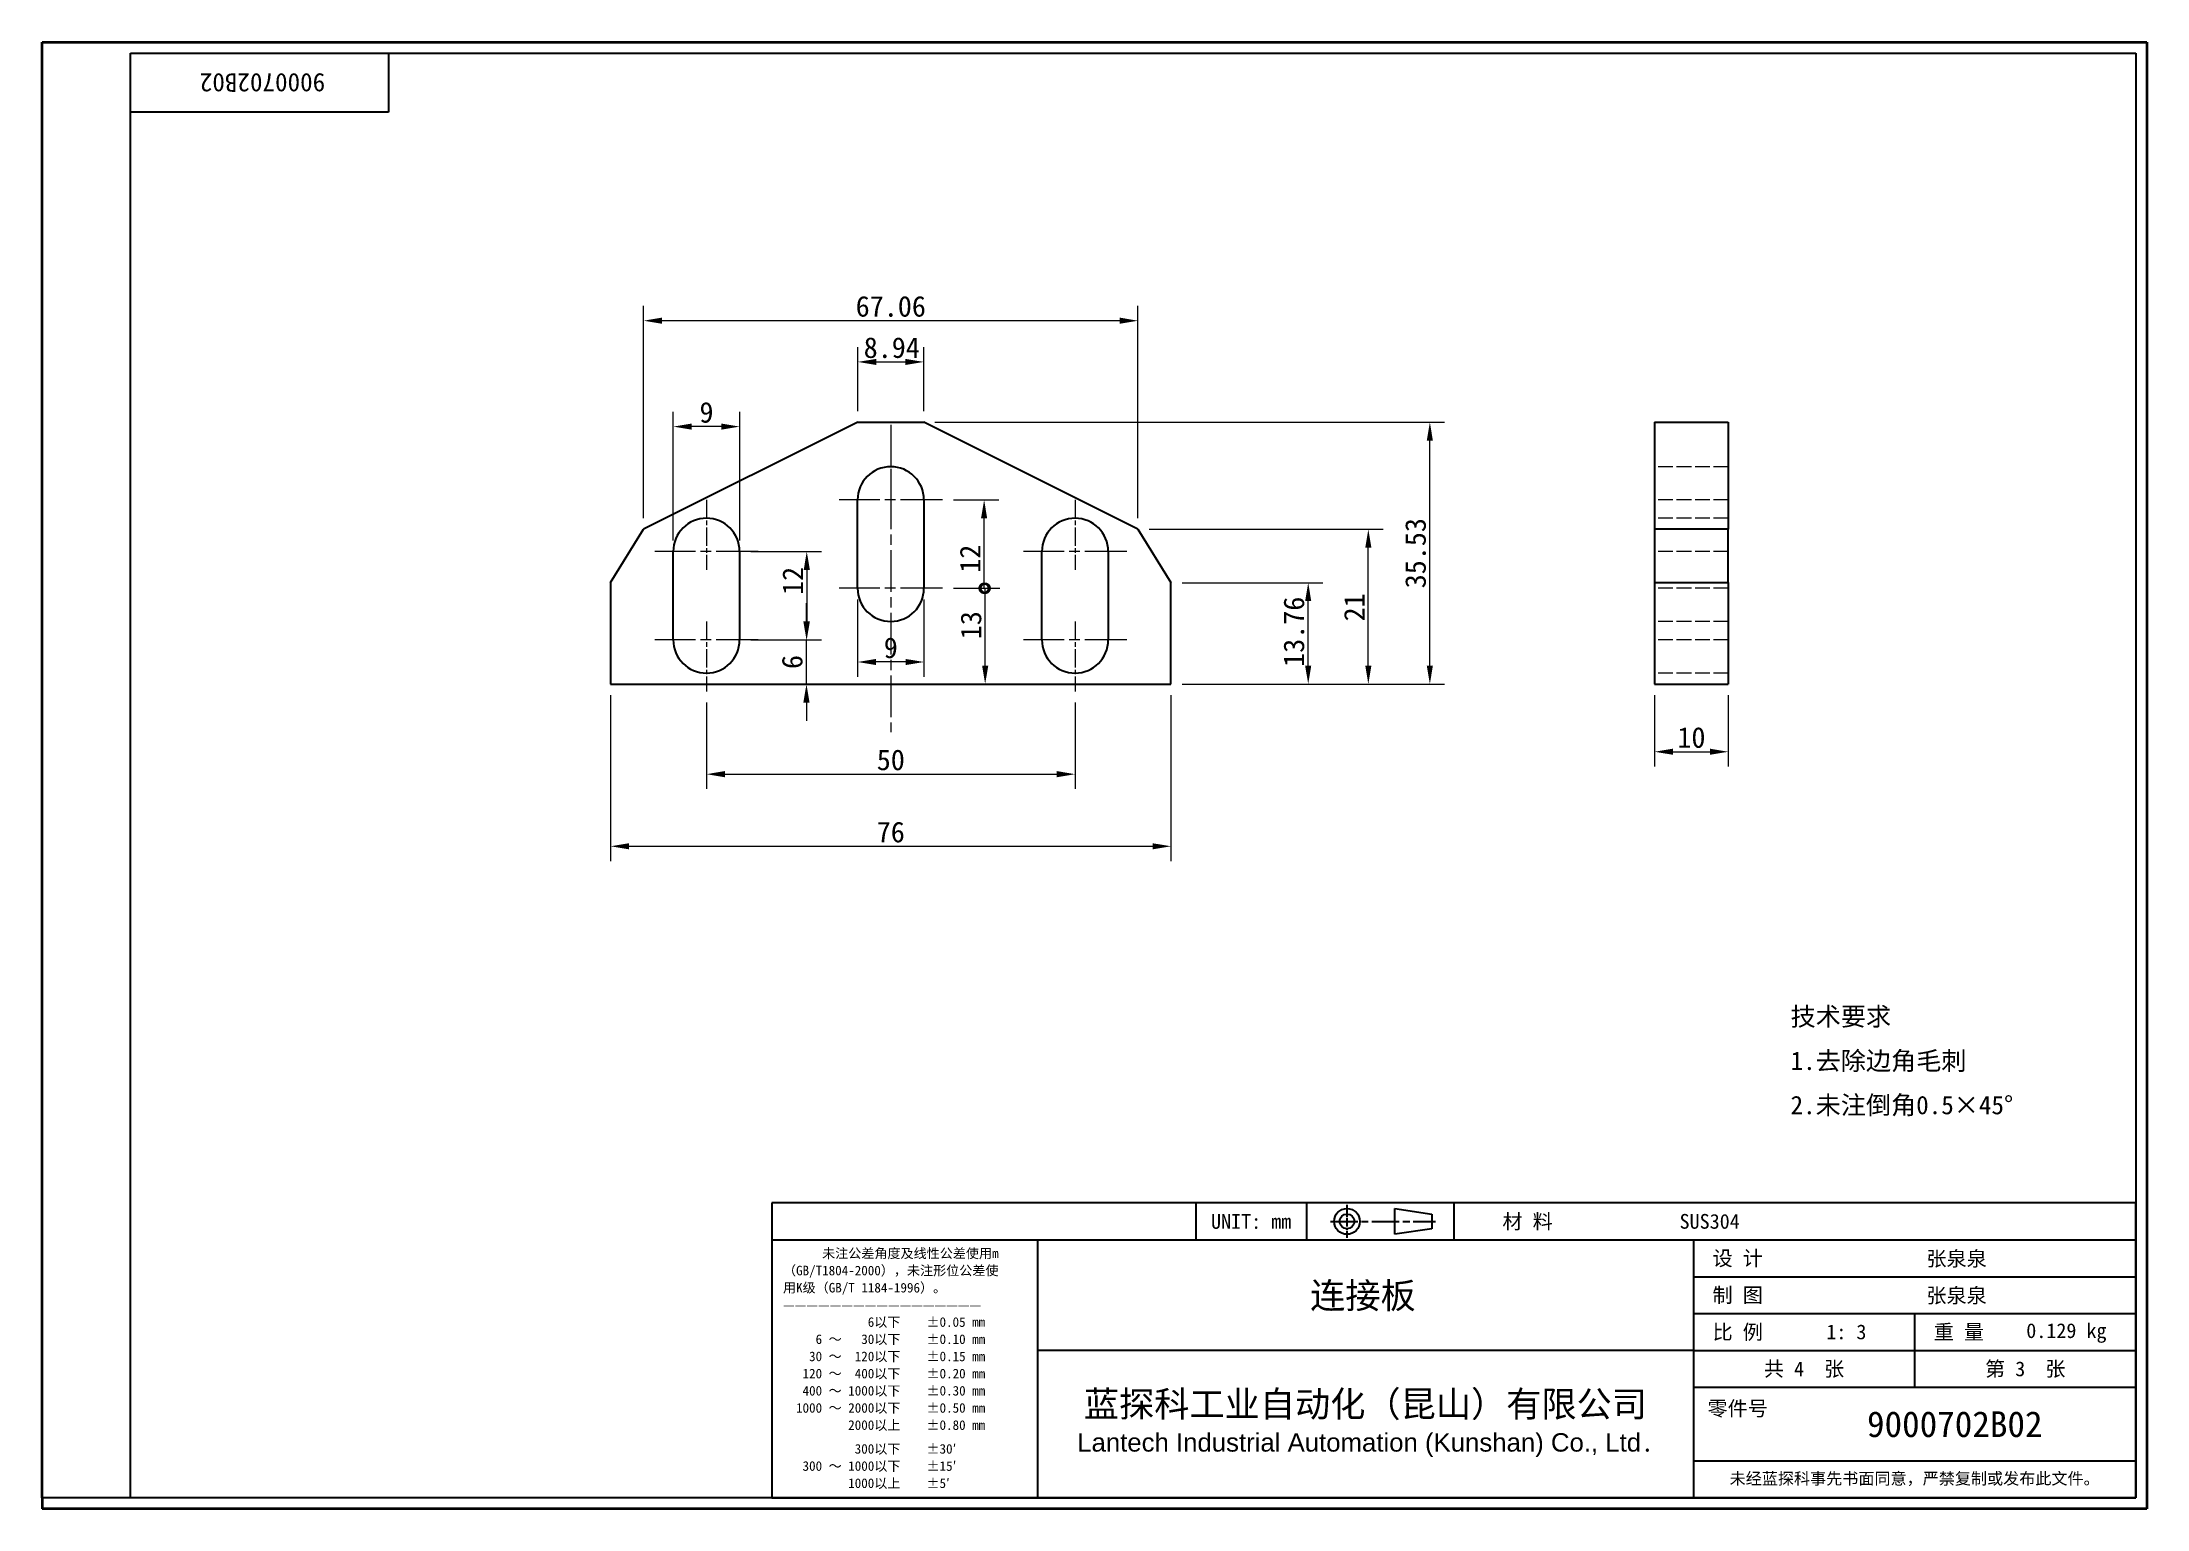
# Model space of a CAD drawing. Header units: millimetres. Extents: x 6 to 292, y 5 to 205.
import ezdxf
from ezdxf.enums import TextEntityAlignment as Align

# ---------------------------------------------------------------- set-up
doc = ezdxf.new("R2010")
doc.units = ezdxf.units.MM
doc.linetypes.add('CHAIN', pattern=[0.3543, 0.2362, -0.0295, 0.0591, -0.0295])
doc.linetypes.add('DASHED', pattern=[0.2067, 0.1654, -0.0413])
for name, color, linetype, lineweight in [('1', 7, 'Continuous', 18), ('可见 (ISO)', 7, 'Continuous', 25), ('图框 (ISO)', 7, 'Continuous', 35), ('标题 (ISO)', 7, 'Continuous', 25)]:
    doc.layers.add(name, color=color, linetype=linetype, lineweight=lineweight)
for name, color, linetype, lineweight, true_color in [('中心标记 (ISO)', 1, 'CHAIN', 18, 0xff0000), ('尺寸 (ISO)', 7, 'Continuous', 18, 0x008000), ('符号 (ISO)', 7, 'Continuous', 18, 0x008000), ('隐藏 (ISO)', 5, 'DASHED', 18, 0x0000ff), ('隐藏窄的 (ISO)', 5, 'DASHED', 18, 0x0000ff)]:
    doc.layers.add(name, color=color, linetype=linetype, lineweight=lineweight, true_color=true_color)
doc.styles.add('文本样式164', font='SimSun.ttf')
doc.styles.add('文本样式165', font='SimSun.ttf')
doc.styles.add('文本样式74', font='SimSun.ttf')
doc.styles.add('最新国标', font='simfang.ttf')
doc.styles.add('注释文本 (ISO)', font='simfang.ttf')
doc.dimstyles.new('默认 (GB)', dxfattribs={"dimtxt": 2.8, "dimasz": 2.5, "dimexe": 2, "dimexo": 1.5, "dimgap": 0.5, "dimtad": 1, "dimtoh": 1, "dimdsep": 46, "dimtxsty": '最新国标', "dimcen": 0.09, "dimdle": 10, "dimclrd": 256, "dimclre": 256, "dimclrt": 256, "dimaunit": 1, "dimadec": 3, "dimazin": 2, "dimtfac": 0.535714, "dimtmove": 0, "dimatfit": 3, "dimfxl": 0, "dimtolj": 1, "dimtzin": 0, "dimlwd": -1, "dimlwe": -1, "dimarcsym": 0})

# ---------------------------------------------------------------- blocks, each defined once
blk = doc.blocks.new('图框 最新国标')
at = {"layer": '图框 (ISO)'}
for p, q in [((6, 7), (6, 204.5)), ((6, 204.5), (291.5, 204.5)), ((291.5, 204.5), (291.5, 5.5)), ((6, 7), (6, 5.5)), ((6, 7), (6, 5.5)), ((291.5, 5.5), (6, 5.5))]:
    blk.add_line(p, q, dxfattribs=at)
at = {"layer": '图框 (ISO)', "color": 7, "linetype": 'Continuous', "lineweight": 25}
for p, q in [((18, 203), (290, 203)), ((18, 7), (18, 203)), ((18, 203), (290, 203)), ((53, 203), (53, 195)), ((290, 203), (290, 7)), ((290, 203), (290, 7)), ((53, 195), (18, 195)), ((290, 7), (6, 7)), ((290, 7), (18, 7))]:
    blk.add_line(p, q, dxfattribs=at)
at = {"layer": '图框 (ISO)', "style": '文本样式74'}
blk.add_attdef('零件代号_001', (44.4, 200.25), '', height=2.5, rotation=180, dxfattribs=at)
blk = doc.blocks.new('标题栏 最新国标')
at = {"layer": '标题 (ISO)'}
for p, q in [((381.98, -183.84), (196.98, -183.84)), ((196.98, -183.84), (196.98, -223.84)), ((254.48, -183.84), (254.48, -188.84)), ((269.48, -183.84), (269.48, -188.84)), ((281.48, -188.09), (281.48, -184.59)), ((281.48, -184.59), (286.48, -185.34)), ((286.48, -185.34), (286.48, -187.34)), ((289.48, -183.84), (289.48, -188.84)), ((381.98, -223.84), (381.98, -183.84)), ((383.48, -183.84), (383.48, -225.34)), ((286.48, -187.34), (281.48, -188.09)), ((196.98, -188.84), (381.98, -188.84)), ((232.98, -188.84), (232.98, -223.84)), ((321.98, -188.84), (321.98, -223.84)), ((321.98, -193.84), (381.98, -193.84)), ((321.98, -198.84), (381.98, -198.84)), ((351.98, -198.84), (351.98, -208.84)), ((321.98, -203.84), (232.98, -203.84)), ((321.98, -203.84), (381.98, -203.84)), ((321.98, -208.84), (381.98, -208.84)), ((321.98, -218.84), (381.98, -218.84)), ((196.98, -223.84), (381.98, -223.84)), ((383.48, -225.34), (196.98, -225.34))]:
    blk.add_line(p, q, dxfattribs=at)
at = {"layer": '标题 (ISO)', "linetype": 'CHAIN', "ltscale": 5.000333}
blk.add_line((274.98, -184.09), (274.98, -188.59), dxfattribs=at)
at = {"layer": '标题 (ISO)', "linetype": 'CHAIN', "ltscale": 15.834605}
blk.add_line((272.73, -186.34), (286.98, -186.34), dxfattribs=at)
at = {"layer": '标题 (ISO)'}
for radius in [1.75, 1]:
    blk.add_circle((274.98, -186.34), radius, dxfattribs=at)
at = {"layer": '1', "style": '文本样式164'}
for s, p in [('UNIT: mm', (261.98, -186.34)), ('材 料', (299.48, -186.34)), ('设 计', (327.98, -191.34)), ('制 图', (327.98, -196.34)), ('比 例', (327.98, -201.34)), ('重 量', (357.98, -201.34)), ('共 4  张', (336.98, -206.34)), ('第 3  张', (366.98, -206.34))]:
    blk.add_text(s, height=2, dxfattribs=at).set_placement(p, align=Align.MIDDLE_CENTER)
at = {"layer": '标题 (ISO)', "char_height": 2, "style": '注释文本 (ISO)'}
for s, insert, attachment_point, line_spacing_factor in [('{\\fSimSun|b0|i0|c134|p2;\\H0.65x;      未注公差角度及线性公差使用m\\P（GB/T1804-2000），未注形位公差使\\P用K级（GB/T 1184-1996）。\\P—————————————————\\P             6以下    ±0.05 mm\\P     6 ～   30以下    ±0.10 mm\\P    30 ～  120以下    ±0.15 mm\\P   120 ～  400以下    ±0.20 mm\\P   400 ～ 1000以下    ±0.30 mm\\P  1000 ～ 2000以下    ±0.50 mm\\P          2000以上    ±0.80 mm\\P\\H0.38462x;\\P\\H2.6x;           300以下    ±30′\\P   300 ～ 1000以下    ±15′\\P          1000以上    ±5′}', (198.48, -206.34), 4, 1.075116), ('{\\fMicrosoft YaHei|b0|i0|c134|p34;\\H1.75x;蓝探科工业自动化（昆山）有限公司\\P\\fArial|b0|i0|c0|p34;\\H0.71429x;Lantech Industrial Automation (Kunshan) Co., Ltd\\fFangSong|b0|i0|c134|p49;.\\H1.15195x; }', (277.48, -213.84), 5, 0.978695)]:
    blk.add_mtext(s, dxfattribs=dict(at, insert=insert, attachment_point=attachment_point, line_spacing_factor=line_spacing_factor))
at = {"layer": '标题 (ISO)', "attachment_point": 5, "style": '注释文本 (ISO)'}
for s, insert, char_height in [('\\fFangSong|b0|i0;零件号', (327.98, -211.84), 2), ('\\fSimSun|b0|i0;{\\H1.6000;未经蓝探科事先书面同意，严禁复制或发布此文件。}', (351.98, -221.34), 1.6)]:
    blk.add_mtext(s, dxfattribs=dict(at, insert=insert, char_height=char_height))
at = {"layer": '标题 (ISO)'}
for tag, p, height, style in [('材料_001', (320.09, -187.33), 2, '注释文本 (ISO)'), ('设计人_001', (353.58, -192.39), 2, '注释文本 (ISO)'), ('库存编号_001', (269.98, -198.14), 3.5, '文本样式165'), ('设计人_001', (353.58, -197.39), 2, '注释文本 (ISO)'), ('视图比例_001', (339.99, -202.33), 2, '注释文本 (ISO)'), ('质量\\P3;_001', (367.12, -202.16), 2, '注释文本 (ISO)'), ('零件代号_001', (345.52, -215.59), 3.5, '文本样式165')]:
    blk.add_attdef(tag, p, '', height=height, dxfattribs=dict(at, style=style))
blk = doc.blocks.new('*D5')
at = {"layer": 'Defpoints', "color": 0, "transparency": 16777216}
for p in [(83.12, 117.4), (159.12, 117.4), (159.12, 95.4)]:
    blk.add_point(p, dxfattribs=at)
at = {"layer": '尺寸 (ISO)', "color": 116, "true_color": 0x00803f, "transparency": 16777216}
for p, q in [((83.12, 115.9), (83.12, 93.4)), ((159.12, 115.9), (159.12, 93.4)), ((85.62, 95.4), (156.62, 95.4))]:
    blk.add_line(p, q, dxfattribs=at)
for points in [[(85.62, 95.81), (85.62, 94.98), (83.12, 95.4)], [(156.62, 95.81), (156.62, 94.98), (159.12, 95.4)]]:
    blk.add_solid(points, dxfattribs=at)
at = {"layer": '尺寸 (ISO)', "transparency": 16777216, "insert": (121.12, 97.31), "char_height": 2.8, "attachment_point": 5, "style": '最新国标'}
blk.add_mtext('\\A1;76', dxfattribs=at)
blk = doc.blocks.new('*D6')
at = {"layer": 'Defpoints', "color": 0, "transparency": 16777216}
for p in [(159.12, 131.16), (177.74, 131.16), (159.12, 117.4)]:
    blk.add_point(p, dxfattribs=at)
at = {"layer": '尺寸 (ISO)', "color": 116, "true_color": 0x00803f, "transparency": 16777216}
for p, q in [((160.62, 131.16), (179.74, 131.16)), ((177.74, 119.9), (177.74, 128.66)), ((160.62, 117.4), (179.74, 117.4))]:
    blk.add_line(p, q, dxfattribs=at)
for points in [[(177.32, 128.66), (178.15, 128.66), (177.74, 131.16)], [(177.32, 119.9), (178.15, 119.9), (177.74, 117.4)]]:
    blk.add_solid(points, dxfattribs=at)
at = {"layer": '尺寸 (ISO)', "transparency": 16777216, "insert": (175.81, 124.5), "char_height": 2.8, "attachment_point": 5, "rotation": 90, "style": '最新国标'}
blk.add_mtext('\\A1;13.76', dxfattribs=at)
blk = doc.blocks.new('*D7')
at = {"layer": 'Defpoints', "color": 0, "transparency": 16777216}
for p in [(154.65, 138.4), (185.89, 138.4), (159.12, 117.4)]:
    blk.add_point(p, dxfattribs=at)
at = {"layer": '尺寸 (ISO)', "color": 116, "true_color": 0x00803f, "transparency": 16777216}
for p, q in [((156.15, 138.4), (187.89, 138.4)), ((185.89, 119.9), (185.89, 135.9)), ((160.62, 117.4), (187.89, 117.4))]:
    blk.add_line(p, q, dxfattribs=at)
for points in [[(185.48, 135.9), (186.31, 135.9), (185.89, 138.4)], [(185.48, 119.9), (186.31, 119.9), (185.89, 117.4)]]:
    blk.add_solid(points, dxfattribs=at)
at = {"layer": '尺寸 (ISO)', "transparency": 16777216, "insert": (183.99, 127.81), "char_height": 2.8, "attachment_point": 5, "rotation": 90, "style": '最新国标'}
blk.add_mtext('\\A1;21', dxfattribs=at)
blk = doc.blocks.new('*D8')
at = {"layer": 'Defpoints', "color": 0, "transparency": 16777216}
for p in [(125.59, 152.93), (194.24, 152.93), (159.12, 117.4)]:
    blk.add_point(p, dxfattribs=at)
at = {"layer": '尺寸 (ISO)', "color": 116, "true_color": 0x00803f, "transparency": 16777216}
for p, q in [((127.09, 152.93), (196.24, 152.93)), ((194.24, 119.9), (194.24, 150.43)), ((160.62, 117.4), (196.24, 117.4))]:
    blk.add_line(p, q, dxfattribs=at)
for points in [[(193.82, 150.43), (194.65, 150.43), (194.24, 152.93)], [(193.82, 119.9), (194.65, 119.9), (194.24, 117.4)]]:
    blk.add_solid(points, dxfattribs=at)
at = {"layer": '尺寸 (ISO)', "transparency": 16777216, "insert": (192.31, 135.16), "char_height": 2.8, "attachment_point": 5, "rotation": 90, "style": '最新国标'}
blk.add_mtext('\\A1;35.53', dxfattribs=at)
blk = doc.blocks.new('*D9')
at = {"layer": 'Defpoints', "color": 0, "transparency": 16777216}
for p in [(91.62, 152.33), (91.62, 135.4), (100.62, 135.4)]:
    blk.add_point(p, dxfattribs=at)
at = {"layer": '尺寸 (ISO)', "color": 116, "true_color": 0x00803f, "transparency": 16777216}
for p, q in [((91.62, 136.9), (91.62, 154.33)), ((100.62, 136.9), (100.62, 154.33)), ((98.12, 152.33), (94.12, 152.33))]:
    blk.add_line(p, q, dxfattribs=at)
for points in [[(94.12, 152.75), (94.12, 151.92), (91.62, 152.33)], [(98.12, 152.75), (98.12, 151.92), (100.62, 152.33)]]:
    blk.add_solid(points, dxfattribs=at)
at = {"layer": '尺寸 (ISO)', "transparency": 16777216, "insert": (96.12, 154.25), "char_height": 2.8, "attachment_point": 5, "style": '最新国标'}
blk.add_mtext('\\A1;9', dxfattribs=at)
blk = doc.blocks.new('*D10')
at = {"layer": 'Defpoints', "color": 0, "transparency": 16777216}
for p in [(100.62, 135.4), (100.62, 123.4), (109.72, 123.4)]:
    blk.add_point(p, dxfattribs=at)
at = {"layer": '尺寸 (ISO)', "color": 116, "true_color": 0x00803f, "transparency": 16777216}
for p, q in [((102.12, 135.4), (111.72, 135.4)), ((109.72, 132.9), (109.72, 125.9)), ((102.12, 123.4), (111.72, 123.4))]:
    blk.add_line(p, q, dxfattribs=at)
for points in [[(109.31, 132.9), (110.14, 132.9), (109.72, 135.4)], [(109.31, 125.9), (110.14, 125.9), (109.72, 123.4)]]:
    blk.add_solid(points, dxfattribs=at)
at = {"layer": '尺寸 (ISO)', "transparency": 16777216, "insert": (107.82, 131.4), "char_height": 2.8, "attachment_point": 5, "rotation": 90, "style": '最新国标'}
blk.add_mtext('\\A1;12', dxfattribs=at)
blk = doc.blocks.new('*D11')
at = {"layer": 'Defpoints', "color": 0, "transparency": 16777216}
for p in [(96.12, 116.4), (146.12, 116.4), (146.12, 105.18)]:
    blk.add_point(p, dxfattribs=at)
at = {"layer": '尺寸 (ISO)', "color": 116, "true_color": 0x00803f, "transparency": 16777216}
for p, q in [((96.12, 114.9), (96.12, 103.18)), ((146.12, 114.9), (146.12, 103.18)), ((98.62, 105.18), (143.62, 105.18))]:
    blk.add_line(p, q, dxfattribs=at)
for points in [[(98.62, 105.6), (98.62, 104.76), (96.12, 105.18)], [(143.62, 105.6), (143.62, 104.76), (146.12, 105.18)]]:
    blk.add_solid(points, dxfattribs=at)
at = {"layer": '尺寸 (ISO)', "transparency": 16777216, "insert": (121.12, 107.1), "char_height": 2.8, "attachment_point": 5, "style": '最新国标'}
blk.add_mtext('\\A1;50', dxfattribs=at)
blk = doc.blocks.new('*D12')
at = {"layer": 'Defpoints', "color": 0, "transparency": 16777216}
for p in [(103.12, 123.4), (109.68, 123.4), (109.68, 117.4)]:
    blk.add_point(p, dxfattribs=at)
at = {"layer": '尺寸 (ISO)', "color": 116, "true_color": 0x00803f, "transparency": 16777216}
for p, q in [((109.68, 125.9), (109.68, 128.4)), ((104.62, 123.4), (111.68, 123.4)), ((109.68, 117.4), (109.68, 123.4)), ((109.68, 114.9), (109.68, 112.4))]:
    blk.add_line(p, q, dxfattribs=at)
for points in [[(109.26, 125.9), (110.1, 125.9), (109.68, 123.4)], [(109.26, 114.9), (110.1, 114.9), (109.68, 117.4)]]:
    blk.add_solid(points, dxfattribs=at)
at = {"layer": '尺寸 (ISO)', "transparency": 16777216, "insert": (107.76, 120.4), "char_height": 2.8, "attachment_point": 5, "rotation": 90, "style": '最新国标'}
blk.add_mtext('\\A1;6', dxfattribs=at)
blk = doc.blocks.new('_DotSmall')
at = {"color": 0, "linetype": 'ByBlock', "const_width": 0.5}
blk.add_lwpolyline([(-0.0625, 0, 1), (0.0625, 0, 1)], format="xyb", close=True, dxfattribs=at)
blk = doc.blocks.new('*D13')
at = {"layer": 'Defpoints', "color": 0, "transparency": 16777216}
for p in [(128.12, 130.4), (133.92, 130.4), (159.12, 117.4)]:
    blk.add_point(p, dxfattribs=at)
at = {"layer": '尺寸 (ISO)', "color": 116, "true_color": 0x00803f, "transparency": 16777216}
for p, q in [((129.62, 130.4), (135.92, 130.4)), ((133.92, 119.9), (133.92, 130.4))]:
    blk.add_line(p, q, dxfattribs=at)
blk.add_solid([(133.51, 119.9), (134.34, 119.9), (133.92, 117.4)], dxfattribs=at)
at = {"layer": '尺寸 (ISO)', "color": 116, "true_color": 0x00803f, "transparency": 16777216, "xscale": 2.5, "yscale": 2.5, "zscale": 2.5, "rotation": 90}
blk.add_blockref('_DotSmall', (133.92, 130.4), dxfattribs=at)
at = {"layer": '尺寸 (ISO)', "transparency": 16777216, "insert": (132.01, 125.39), "char_height": 2.8, "attachment_point": 5, "rotation": 90, "style": '最新国标'}
blk.add_mtext('\\A1;13', dxfattribs=at)
blk = doc.blocks.new('*D15')
at = {"layer": 'Defpoints', "color": 0, "transparency": 16777216}
for p in [(128.12, 142.4), (133.78, 142.4), (128.12, 130.4)]:
    blk.add_point(p, dxfattribs=at)
at = {"layer": '尺寸 (ISO)', "color": 116, "true_color": 0x00803f, "transparency": 16777216}
for p, q in [((129.62, 142.4), (135.78, 142.4)), ((133.78, 130.4), (133.78, 139.9)), ((129.62, 130.4), (135.78, 130.4))]:
    blk.add_line(p, q, dxfattribs=at)
blk.add_solid([(133.36, 139.9), (134.19, 139.9), (133.78, 142.4)], dxfattribs=at)
at = {"layer": '尺寸 (ISO)', "color": 116, "true_color": 0x00803f, "transparency": 16777216, "xscale": 2.5, "yscale": 2.5, "zscale": 2.5, "rotation": 270}
blk.add_blockref('_DotSmall', (133.78, 130.4), dxfattribs=at)
at = {"layer": '尺寸 (ISO)', "transparency": 16777216, "insert": (131.88, 134.41), "char_height": 2.8, "attachment_point": 5, "rotation": 90, "style": '最新国标'}
blk.add_mtext('\\A1;12', dxfattribs=at)
blk = doc.blocks.new('*D16')
at = {"layer": 'Defpoints', "color": 0, "transparency": 16777216}
for p in [(116.62, 130.4), (125.62, 130.4), (116.62, 120.4)]:
    blk.add_point(p, dxfattribs=at)
at = {"layer": '尺寸 (ISO)', "color": 116, "true_color": 0x00803f, "transparency": 16777216}
for p, q in [((116.62, 128.9), (116.62, 118.4)), ((125.62, 128.9), (125.62, 118.4)), ((123.12, 120.4), (119.12, 120.4))]:
    blk.add_line(p, q, dxfattribs=at)
for points in [[(119.12, 120.81), (119.12, 119.98), (116.62, 120.4)], [(123.12, 120.81), (123.12, 119.98), (125.62, 120.4)]]:
    blk.add_solid(points, dxfattribs=at)
at = {"layer": '尺寸 (ISO)', "transparency": 16777216, "insert": (121.12, 122.31), "char_height": 2.8, "attachment_point": 5, "style": '最新国标'}
blk.add_mtext('\\A1;9', dxfattribs=at)
blk = doc.blocks.new('*D17')
at = {"layer": 'Defpoints', "color": 0, "transparency": 16777216}
for p in [(125.59, 161.11), (116.65, 152.93), (125.59, 152.93)]:
    blk.add_point(p, dxfattribs=at)
at = {"layer": '尺寸 (ISO)', "color": 116, "true_color": 0x00803f, "transparency": 16777216}
for p, q in [((116.65, 154.43), (116.65, 163.11)), ((125.59, 154.43), (125.59, 163.11)), ((119.15, 161.11), (123.09, 161.11))]:
    blk.add_line(p, q, dxfattribs=at)
for points in [[(119.15, 161.52), (119.15, 160.69), (116.65, 161.11)], [(123.09, 161.52), (123.09, 160.69), (125.59, 161.11)]]:
    blk.add_solid(points, dxfattribs=at)
at = {"layer": '尺寸 (ISO)', "transparency": 16777216, "insert": (121.25, 163.03), "char_height": 2.8, "attachment_point": 5, "style": '最新国标'}
blk.add_mtext('\\A1;8.94', dxfattribs=at)
blk = doc.blocks.new('*D18')
at = {"layer": 'Defpoints', "color": 0, "transparency": 16777216}
for p in [(87.59, 166.7), (87.59, 138.4), (154.65, 138.4)]:
    blk.add_point(p, dxfattribs=at)
at = {"layer": '尺寸 (ISO)', "color": 116, "true_color": 0x00803f, "transparency": 16777216}
for p, q in [((87.59, 139.9), (87.59, 168.7)), ((154.65, 139.9), (154.65, 168.7)), ((152.15, 166.7), (90.09, 166.7))]:
    blk.add_line(p, q, dxfattribs=at)
for points in [[(90.09, 167.12), (90.09, 166.28), (87.59, 166.7)], [(152.15, 167.12), (152.15, 166.28), (154.65, 166.7)]]:
    blk.add_solid(points, dxfattribs=at)
at = {"layer": '尺寸 (ISO)', "transparency": 16777216, "insert": (121.12, 168.63), "char_height": 2.8, "attachment_point": 5, "style": '最新国标'}
blk.add_mtext('\\A1;67.06', dxfattribs=at)
blk = doc.blocks.new('*D19')
at = {"layer": 'Defpoints', "color": 0, "transparency": 16777216}
for p in [(224.72, 117.4), (234.72, 117.4), (234.72, 108.22)]:
    blk.add_point(p, dxfattribs=at)
at = {"layer": '尺寸 (ISO)', "color": 116, "true_color": 0x00803f, "transparency": 16777216}
for p, q in [((224.72, 115.9), (224.72, 106.22)), ((234.72, 115.9), (234.72, 106.22)), ((227.22, 108.22), (232.22, 108.22))]:
    blk.add_line(p, q, dxfattribs=at)
for points in [[(227.22, 108.64), (227.22, 107.81), (224.72, 108.22)], [(232.22, 108.64), (232.22, 107.81), (234.72, 108.22)]]:
    blk.add_solid(points, dxfattribs=at)
at = {"layer": '尺寸 (ISO)', "transparency": 16777216, "insert": (229.72, 110.14), "char_height": 2.8, "attachment_point": 5, "style": '最新国标'}
blk.add_mtext('\\A1;10', dxfattribs=at)

msp = doc.modelspace()

# ---------------------------------------------------------------- linework, layer by layer
at = {"layer": '中心标记 (ISO)', "ltscale": 23.990969}
for p, q in [((121.118, 152.574), (121.118, 110.89)), ((128.118, 142.398), (114.118, 142.398)), ((103.118, 135.398), (89.118, 135.398)), ((153.118, 135.398), (139.118, 135.398)), ((128.118, 130.398), (114.118, 130.398)), ((103.118, 123.398), (89.118, 123.398)), ((153.118, 123.398), (139.118, 123.398))]:
    msp.add_line(p, q, dxfattribs=at)
at = {"layer": '中心标记 (ISO)', "ltscale": 10.556371}
for p, q in [((121.118, 149.398), (121.118, 139.898)), ((96.118, 142.398), (96.118, 132.898)), ((146.118, 142.398), (146.118, 132.898)), ((96.118, 125.898), (96.118, 116.398)), ((146.118, 125.898), (146.118, 116.398))]:
    msp.add_line(p, q, dxfattribs=at)
at = {"layer": '可见 (ISO)'}
for p, q in [((116.646, 152.926), (87.59, 138.398)), ((116.646, 152.926), (125.59, 152.926)), ((154.646, 138.398), (125.59, 152.926)), ((224.715, 152.926), (234.715, 152.926)), ((224.715, 152.926), (224.715, 138.398)), ((234.715, 152.926), (234.715, 138.398)), ((116.618, 130.398), (116.618, 142.398)), ((125.618, 142.398), (125.618, 130.398)), ((83.118, 131.162), (87.59, 138.398)), ((154.646, 138.398), (159.118, 131.162)), ((234.715, 138.398), (224.715, 138.398)), ((224.715, 138.398), (224.715, 131.162)), ((234.715, 131.162), (234.715, 138.398)), ((91.618, 123.398), (91.618, 135.398)), ((100.618, 135.398), (100.618, 123.398)), ((141.618, 123.398), (141.618, 135.398)), ((150.618, 135.398), (150.618, 123.398)), ((83.118, 131.162), (83.118, 117.398)), ((159.118, 117.398), (159.118, 131.162)), ((224.715, 131.162), (234.715, 131.162)), ((224.715, 131.162), (224.715, 117.398)), ((234.715, 131.162), (234.715, 117.398)), ((83.118, 117.398), (159.118, 117.398)), ((224.715, 117.398), (234.715, 117.398))]:
    msp.add_line(p, q, dxfattribs=at)
for centre, start, end in [((121.118, 142.398), 0, 180), ((96.118, 135.398), 0, 180), ((146.118, 135.398), 0, 180), ((121.118, 130.398), 180, 0), ((96.118, 123.398), 180, 0), ((146.118, 123.398), 180, 0)]:
    msp.add_arc(centre, 4.5, start, end, dxfattribs=at)
at = {"layer": '隐藏 (ISO)', "ltscale": 12.094824}
for p, q in [((234.715, 146.898), (224.715, 146.898)), ((234.715, 139.898), (224.715, 139.898)), ((234.715, 125.898), (224.715, 125.898)), ((234.715, 118.898), (224.715, 118.898))]:
    msp.add_line(p, q, dxfattribs=at)
at = {"layer": '隐藏窄的 (ISO)', "ltscale": 12.094824}
for p, q in [((234.715, 142.398), (224.715, 142.398)), ((234.715, 135.398), (224.715, 135.398)), ((234.715, 130.398), (224.715, 130.398)), ((234.715, 123.398), (224.715, 123.398))]:
    msp.add_line(p, q, dxfattribs=at)

# ---------------------------------------------------------------- block references
msp.add_blockref('图框 最新国标', (0, 0)).add_auto_attribs({'零件代号_001': '9000702B02'})
ref = msp.add_blockref('标题栏 最新国标', (-91.983, 230.844))
ref.add_attrib('零件代号_001', '9000702B02', (253.535, 15.25), dxfattribs={"layer": '标题 (ISO)', "height": 3.5, "style": '文本样式165'})
ref.add_attrib('库存编号_001', '连接板', (178.001, 32.701), dxfattribs={"layer": '标题 (ISO)', "height": 3.5, "style": '文本样式165'})
ref.add_attrib('质量\\P3;_001', '0.129 kg', (275.137, 28.683), dxfattribs={"layer": '标题 (ISO)', "height": 2, "style": '注释文本 (ISO)'})
ref.add_attrib('视图比例_001', '1: 3', (248.011, 28.517), dxfattribs={"layer": '标题 (ISO)', "height": 2, "style": '注释文本 (ISO)'})
ref.add_attrib('设计人_001', '张泉泉', (261.594, 38.454), dxfattribs={"layer": '标题 (ISO)', "height": 2, "style": '注释文本 (ISO)'})
ref.add_attrib('设计人_001', '张泉泉', (261.594, 33.454), dxfattribs={"layer": '标题 (ISO)', "height": 2, "style": '注释文本 (ISO)'})
ref.add_attrib('材料_001', 'SUS304', (228.111, 43.511), dxfattribs={"layer": '标题 (ISO)', "height": 2, "style": '注释文本 (ISO)'})

# ---------------------------------------------------------------- texts
at = {"layer": '符号 (ISO)', "insert": (243.164, 66.148), "char_height": 2.5, "width": 35.55556, "attachment_point": 4, "line_spacing_factor": 1.441304, "style": '注释文本 (ISO)'}
msp.add_mtext('\\fFangSong|b0|i0;{\\H2.5000;技术要求\\P}\\fFangSong|b0|i0;{\\H2.5000;1.去除边角毛刺\\P}\\fFangSong|b0|i0;{\\H2.5000;2.未注倒角0.5×45°}', dxfattribs=at)

# ---------------------------------------------------------------- dimensions: what is measured, and where the dimension line sits
at = {"layer": '尺寸 (ISO)', "color": 116, "true_color": 0x00803f}
for base, p1, p2, angle, override, picture, middle in [((87.59, 166.701), (154.646, 138.398), (87.59, 138.398), 180, {"dimgap": 0.5, "dimtoh": 0, "dimdec": 2, "dimtol": 0, "dimlim": 0, "dimtp": 0, "dimtm": 0, "dimtdec": 2, "dimtofl": 0, "dimatfit": 1}, '*D18', (121.118, 166.701)), ((125.59, 161.107), (116.646, 152.926), (125.59, 152.926), 180, {"dimgap": 0.5, "dimtoh": 0, "dimdec": 2, "dimtol": 0, "dimlim": 0, "dimtp": 0, "dimtm": 0, "dimtdec": 2, "dimtofl": 0, "dimatfit": 1}, '*D17', (121.254, 161.107)), ((91.618, 152.334), (100.618, 135.398), (91.618, 135.398), 180, {"dimgap": 0.5, "dimtoh": 0, "dimdec": 2, "dimtol": 0, "dimlim": 0, "dimtp": 0, "dimtm": 0, "dimtdec": 2, "dimtofl": 0, "dimatfit": 1}, '*D9', (96.118, 152.334)), ((194.238, 152.926), (159.118, 117.398), (125.59, 152.926), 90, {"dimgap": 0.5, "dimtoh": 0, "dimdec": 2, "dimtol": 0, "dimlim": 0, "dimtp": 0, "dimtm": 0, "dimtdec": 2, "dimtofl": 0, "dimatfit": 1}, '*D8', (194.238, 135.162)), ((133.775, 142.398), (128.118, 130.398), (128.118, 142.398), 90, {"dimgap": 0.5, "dimtoh": 0, "dimdec": 2, "dimblk1": 'DotSmall', "dimsah": 1, "dimdle": 0, "dimtol": 0, "dimlim": 0, "dimtp": 0, "dimtm": 0, "dimtdec": 2, "dimtofl": 0, "dimatfit": 1}, '*D15', (133.775, 134.408)), ((185.894, 138.398), (159.118, 117.398), (154.646, 138.398), 270, {"dimgap": 0.5, "dimtoh": 0, "dimdec": 2, "dimtol": 0, "dimlim": 0, "dimtp": 0, "dimtm": 0, "dimtdec": 2, "dimtofl": 0, "dimatfit": 1}, '*D7', (185.894, 127.814)), ((109.724, 123.398), (100.618, 135.398), (100.618, 123.398), 90, {"dimgap": 0.5, "dimtoh": 0, "dimdec": 2, "dimtol": 0, "dimlim": 0, "dimtp": 0, "dimtm": 0, "dimtdec": 2, "dimtofl": 0, "dimatfit": 1}, '*D10', (109.724, 131.398)), ((116.618, 120.398), (125.618, 130.398), (116.618, 130.398), 180, {"dimgap": 0.5, "dimtoh": 0, "dimdec": 2, "dimtol": 0, "dimlim": 0, "dimtp": 0, "dimtm": 0, "dimtdec": 2, "dimtofl": 0, "dimatfit": 1}, '*D16', (121.118, 120.398)), ((133.923, 130.398), (159.118, 117.398), (128.118, 130.398), 90, {"dimgap": 0.5, "dimtoh": 0, "dimdec": 2, "dimblk2": 'DotSmall', "dimsah": 1, "dimdle": 0, "dimse1": 1, "dimtol": 0, "dimlim": 0, "dimtp": 0, "dimtm": 0, "dimtdec": 2, "dimtofl": 0, "dimatfit": 1}, '*D13', (133.923, 125.388)), ((177.738, 131.162), (159.118, 117.398), (159.118, 131.162), 270, {"dimgap": 0.5, "dimtoh": 0, "dimdec": 2, "dimtol": 0, "dimlim": 0, "dimtp": 0, "dimtm": 0, "dimtdec": 2, "dimtofl": 0, "dimatfit": 1}, '*D6', (177.738, 124.503)), ((109.679, 123.398), (109.679, 117.398), (103.118, 123.398), 270, {"dimgap": 0.5, "dimtoh": 0, "dimdec": 2, "dimse1": 1, "dimtol": 0, "dimlim": 0, "dimtp": 0, "dimtm": 0, "dimtdec": 2, "dimtofl": 1, "dimatfit": 1}, '*D12', (109.679, 120.398)), ((159.118, 95.398), (83.118, 117.398), (159.118, 117.398), 180, {"dimgap": 0.5, "dimtoh": 0, "dimdec": 2, "dimtol": 0, "dimlim": 0, "dimtp": 0, "dimtm": 0, "dimtdec": 2, "dimtofl": 0, "dimatfit": 1}, '*D5', (121.118, 95.398)), ((234.715, 108.224), (224.715, 117.398), (234.715, 117.398), 180, {"dimgap": 0.5, "dimtoh": 0, "dimdec": 2, "dimtol": 0, "dimlim": 0, "dimtp": 0, "dimtm": 0, "dimtdec": 2, "dimtofl": 0, "dimatfit": 1}, '*D19', (229.715, 108.224)), ((146.118, 105.182), (96.118, 116.398), (146.118, 116.398), 180, {"dimgap": 0.5, "dimtoh": 0, "dimdec": 2, "dimtol": 0, "dimlim": 0, "dimtp": 0, "dimtm": 0, "dimtdec": 2, "dimtofl": 0, "dimatfit": 1}, '*D11', (121.118, 105.182))]:
    dim = msp.add_linear_dim(base=base, p1=p1, p2=p2, angle=angle, dimstyle='默认 (GB)', override=override, dxfattribs=at)
    dim.commit()
    dim.dimension.update_dxf_attribs({"geometry": picture, "text_midpoint": middle, "dimtype": 160})

doc.saveas('drawing.dxf')
